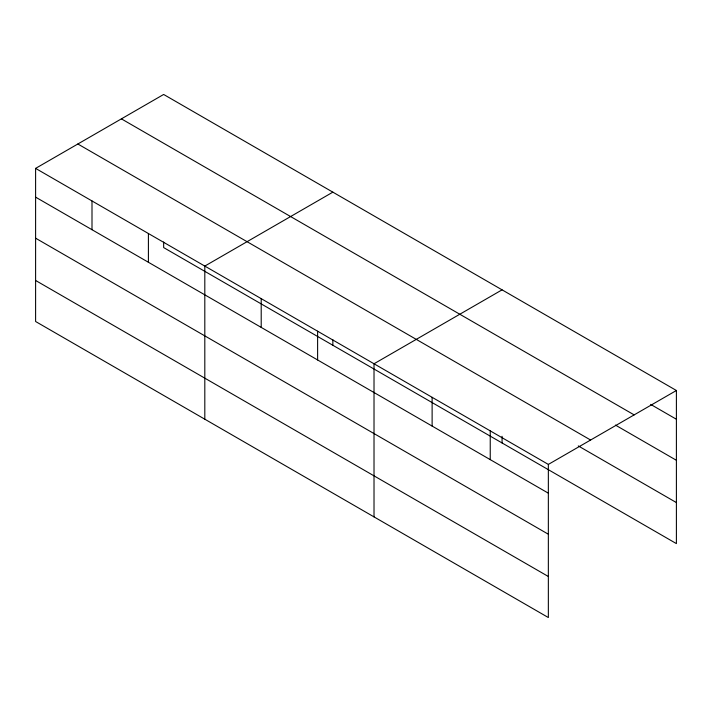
<?xml version="1.0" encoding="UTF-8"?>
<svg xmlns="http://www.w3.org/2000/svg" width="712" height="712" viewBox="0 0 712 712"><rect width="100%" height="100%" fill="white"/><g stroke="black" fill="none" stroke-linecap="round" stroke-linejoin="round"><path stroke-width="1.07" d="M548.347 534.222L548.347 464.42L35.6 168.388L35.6 321.504L548.347 617.535L548.347 534.222L35.6 238.182M163.653 242.027L163.653 247.58L676.4 543.612L676.4 390.496L163.653 94.465L35.6 168.388M332.86 192.151L204.807 266.083L204.807 419.199M502.067 289.846L374.014 363.77L374.014 516.885M548.347 464.42L676.4 390.496M650.679 404.398L676.4 419.252M121.396 118.86L634.143 414.891M615.435 425.091L676.4 460.29M77.857 143.993L590.604 440.025M578.278 445.917L676.4 502.574M35.6 197.144L548.347 493.176M35.6 280.466L548.347 576.498M502.067 436.305L502.067 442.962M490.239 430.876L490.239 459.632M432.122 397.323L432.122 426.079M332.86 339.722L332.86 345.267M317.614 331.205L317.614 359.96M261.206 298.648L261.206 327.404M148.407 233.518L148.407 262.274M91.999 200.953L91.999 229.709"/></g></svg>
